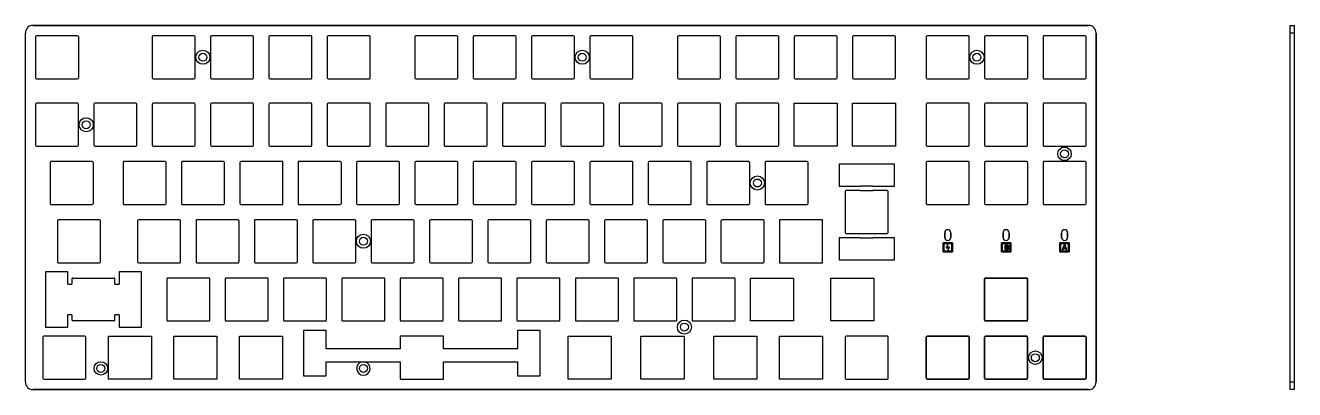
# Model space of a CAD drawing. Header units: inches. Extents: x -1111 to 11437, y -3682 to 971.
# Drawn here: x 9334.2 to 9747.4, y -3671 to -3552.2 of the extents above; entities that cross this region are included whole.
import ezdxf

# ---------------------------------------------------------------- set-up
doc = ezdxf.new("R2010")
doc.units = ezdxf.units.IN
doc.header["$LTSCALE"] = 1.21
doc.header["$MEASUREMENT"] = 0
doc.layers.get('0').update_dxf_attribs({"linetype": 'CONTINUOUS'})
doc.layers.add('图层1', color=7, linetype='CONTINUOUS')

msp = doc.modelspace()

# ---------------------------------------------------------------- linework, layer by layer
at = {"color": 7, "linetype": 'Continuous'}
for p, q in [((9336.69, -3552.19), (9680.29, -3552.19)), ((9680.29, -3552.19), (9336.69, -3552.19)), ((9680.29, -3552.19), (9336.69, -3552.19)), ((9680.29, -3552.19), (9336.69, -3552.19)), ((9745.9, -3670.99), (9745.9, -3552.19)), ((9745.9, -3552.19), (9747.4, -3552.19)), ((9747.4, -3670.99), (9747.4, -3552.19)), ((9334.19, -3668.49), (9334.19, -3554.69)), ((9337.49, -3555.88), (9337.49, -3569.29)), ((9351.19, -3555.59), (9337.78, -3555.59)), ((9351.49, -3555.88), (9351.49, -3569.29)), ((9375.49, -3555.88), (9375.49, -3569.29)), ((9389.19, -3555.59), (9375.78, -3555.59)), ((9389.49, -3569.29), (9389.49, -3555.88)), ((9394.49, -3555.88), (9394.49, -3569.29)), ((9408.19, -3555.59), (9394.78, -3555.59)), ((9408.49, -3569.29), (9408.49, -3555.88)), ((9413.49, -3555.88), (9413.49, -3569.29)), ((9427.19, -3555.59), (9413.78, -3555.59)), ((9427.49, -3569.29), (9427.49, -3555.88)), ((9432.49, -3555.88), (9432.49, -3569.29)), ((9446.19, -3555.59), (9432.78, -3555.59)), ((9446.49, -3569.29), (9446.49, -3555.88)), ((9460.99, -3555.88), (9460.99, -3569.29)), ((9474.69, -3555.59), (9461.28, -3555.59)), ((9474.99, -3569.29), (9474.99, -3555.88)), ((9479.99, -3555.88), (9479.99, -3569.29)), ((9493.69, -3555.59), (9480.28, -3555.59)), ((9493.99, -3569.29), (9493.99, -3555.88)), ((9498.99, -3555.88), (9498.99, -3569.29)), ((9512.69, -3555.59), (9499.28, -3555.59)), ((9512.99, -3569.29), (9512.99, -3555.88)), ((9517.99, -3555.88), (9517.99, -3569.29)), ((9531.69, -3555.59), (9518.28, -3555.59)), ((9531.99, -3569.29), (9531.99, -3555.88)), ((9546.49, -3555.88), (9546.49, -3569.29)), ((9560.19, -3555.59), (9546.78, -3555.59)), ((9560.49, -3569.29), (9560.49, -3555.88)), ((9565.49, -3555.88), (9565.49, -3569.29)), ((9579.19, -3555.59), (9565.78, -3555.59)), ((9579.49, -3569.29), (9579.49, -3555.88)), ((9584.49, -3555.88), (9584.49, -3569.29)), ((9598.19, -3555.59), (9584.78, -3555.59)), ((9598.49, -3569.29), (9598.49, -3555.88)), ((9603.49, -3555.88), (9603.49, -3569.29)), ((9617.19, -3555.59), (9603.78, -3555.59)), ((9617.49, -3569.29), (9617.49, -3555.88)), ((9627.49, -3555.88), (9627.49, -3569.29)), ((9641.19, -3555.59), (9627.78, -3555.59)), ((9641.49, -3569.29), (9641.49, -3555.88)), ((9646.49, -3555.88), (9646.49, -3569.29)), ((9660.19, -3555.59), (9646.78, -3555.59)), ((9660.49, -3555.88), (9660.49, -3569.29)), ((9665.49, -3555.88), (9665.49, -3569.29)), ((9679.19, -3555.59), (9665.78, -3555.59)), ((9679.49, -3569.29), (9679.49, -3555.88)), ((9682.79, -3554.69), (9682.79, -3668.49)), ((9682.79, -3668.49), (9682.79, -3554.69)), ((9682.79, -3668.49), (9682.79, -3554.69)), ((9682.79, -3668.49), (9682.79, -3554.69)), ((9747.4, -3554.69), (9745.9, -3554.69)), ((9337.78, -3569.59), (9351.19, -3569.59)), ((9375.78, -3569.59), (9389.19, -3569.59)), ((9394.78, -3569.59), (9408.19, -3569.59)), ((9413.78, -3569.59), (9427.19, -3569.59)), ((9432.78, -3569.59), (9446.19, -3569.59)), ((9461.28, -3569.59), (9474.69, -3569.59)), ((9480.28, -3569.59), (9493.69, -3569.59)), ((9499.28, -3569.59), (9512.69, -3569.59)), ((9518.28, -3569.59), (9531.69, -3569.59)), ((9546.78, -3569.59), (9560.19, -3569.59)), ((9565.78, -3569.59), (9579.19, -3569.59)), ((9584.78, -3569.59), (9598.19, -3569.59)), ((9603.78, -3569.59), (9617.19, -3569.59)), ((9627.78, -3569.59), (9641.19, -3569.59)), ((9646.78, -3569.59), (9660.19, -3569.59)), ((9665.78, -3569.59), (9679.19, -3569.59)), ((9337.49, -3577.88), (9337.49, -3591.29)), ((9351.19, -3577.59), (9337.78, -3577.59)), ((9351.49, -3591.29), (9351.49, -3577.88)), ((9356.49, -3577.88), (9356.49, -3591.29)), ((9370.19, -3577.59), (9356.78, -3577.59)), ((9370.49, -3591.29), (9370.49, -3577.88)), ((9375.49, -3577.88), (9375.49, -3591.29)), ((9389.19, -3577.59), (9375.78, -3577.59)), ((9389.49, -3591.29), (9389.49, -3577.88)), ((9394.49, -3577.88), (9394.49, -3591.29)), ((9408.19, -3577.59), (9394.78, -3577.59)), ((9408.49, -3591.29), (9408.49, -3577.88)), ((9413.49, -3577.88), (9413.49, -3591.29)), ((9427.19, -3577.59), (9413.78, -3577.59)), ((9427.49, -3591.29), (9427.49, -3577.88)), ((9432.49, -3577.88), (9432.49, -3591.29)), ((9446.49, -3577.59), (9432.78, -3577.59)), ((9446.49, -3591.29), (9446.49, -3577.59)), ((9451.49, -3577.88), (9451.49, -3591.29)), ((9465.19, -3577.59), (9451.78, -3577.59)), ((9465.49, -3591.29), (9465.49, -3577.88)), ((9470.49, -3577.88), (9470.49, -3591.29)), ((9484.19, -3577.59), (9470.78, -3577.59)), ((9484.49, -3591.29), (9484.49, -3577.88)), ((9489.49, -3577.88), (9489.49, -3591.29)), ((9503.19, -3577.59), (9489.78, -3577.59)), ((9503.49, -3591.29), (9503.49, -3577.88)), ((9508.49, -3577.88), (9508.49, -3591.29)), ((9522.19, -3577.59), (9508.78, -3577.59)), ((9522.49, -3591.29), (9522.49, -3577.88)), ((9527.49, -3577.88), (9527.49, -3591.29)), ((9541.19, -3577.59), (9527.78, -3577.59)), ((9541.49, -3591.29), (9541.49, -3577.88)), ((9546.49, -3577.88), (9546.49, -3591.29)), ((9560.19, -3577.59), (9546.78, -3577.59)), ((9560.49, -3591.29), (9560.49, -3577.88)), ((9565.49, -3577.88), (9565.49, -3591.29)), ((9579.19, -3577.59), (9565.78, -3577.59)), ((9579.49, -3591.29), (9579.49, -3577.88)), ((9584.49, -3577.59), (9598.49, -3577.59)), ((9584.49, -3591.59), (9584.49, -3577.59)), ((9598.49, -3577.59), (9598.49, -3591.59)), ((9603.49, -3577.59), (9617.49, -3577.59)), ((9603.49, -3591.59), (9603.49, -3577.59)), ((9617.49, -3577.59), (9617.49, -3591.59)), ((9627.49, -3577.88), (9627.49, -3591.29)), ((9641.19, -3577.59), (9627.78, -3577.59)), ((9641.49, -3591.29), (9641.49, -3577.88)), ((9646.49, -3577.88), (9646.49, -3591.29)), ((9660.19, -3577.59), (9646.78, -3577.59)), ((9660.49, -3591.29), (9660.49, -3577.88)), ((9665.49, -3577.88), (9665.49, -3591.29)), ((9679.19, -3577.59), (9665.78, -3577.59)), ((9679.49, -3591.29), (9679.49, -3577.88)), ((9337.78, -3591.59), (9351.19, -3591.59)), ((9356.78, -3591.59), (9370.19, -3591.59)), ((9375.78, -3591.59), (9389.19, -3591.59)), ((9394.78, -3591.59), (9408.19, -3591.59)), ((9413.78, -3591.59), (9427.19, -3591.59)), ((9432.78, -3591.59), (9446.19, -3591.59)), ((9451.78, -3591.59), (9465.19, -3591.59)), ((9470.78, -3591.59), (9484.19, -3591.59)), ((9489.78, -3591.59), (9503.19, -3591.59)), ((9508.78, -3591.59), (9522.19, -3591.59)), ((9527.78, -3591.59), (9541.19, -3591.59)), ((9546.78, -3591.59), (9560.19, -3591.59)), ((9565.78, -3591.59), (9579.19, -3591.59)), ((9598.49, -3591.59), (9584.49, -3591.59)), ((9617.49, -3591.59), (9603.49, -3591.59)), ((9627.78, -3591.59), (9641.19, -3591.59)), ((9646.78, -3591.59), (9660.19, -3591.59)), ((9665.78, -3591.59), (9679.19, -3591.59)), ((9342.24, -3596.88), (9342.24, -3610.29)), ((9355.94, -3596.59), (9342.53, -3596.59)), ((9356.24, -3596.88), (9356.24, -3610.29)), ((9365.99, -3596.88), (9365.99, -3610.29)), ((9379.69, -3596.59), (9366.28, -3596.59)), ((9379.99, -3610.29), (9379.99, -3596.88)), ((9384.99, -3596.88), (9384.99, -3610.29)), ((9398.69, -3596.59), (9385.28, -3596.59)), ((9398.99, -3610.29), (9398.99, -3596.88)), ((9403.99, -3596.88), (9403.99, -3610.29)), ((9417.99, -3596.59), (9404.28, -3596.59)), ((9417.99, -3610.59), (9417.99, -3596.59)), ((9422.99, -3596.59), (9422.99, -3610.59)), ((9436.69, -3596.59), (9422.99, -3596.59)), ((9436.99, -3596.88), (9436.99, -3610.29)), ((9441.99, -3596.88), (9441.99, -3610.29)), ((9455.69, -3596.59), (9442.28, -3596.59)), ((9455.99, -3610.29), (9455.99, -3596.88)), ((9460.99, -3596.88), (9460.99, -3610.29)), ((9474.69, -3596.59), (9461.28, -3596.59)), ((9474.99, -3610.29), (9474.99, -3596.88)), ((9480, -3596.88), (9480, -3610.29)), ((9493.69, -3596.6), (9480.28, -3596.6)), ((9493.97, -3610.29), (9493.97, -3596.88)), ((9498.99, -3596.88), (9498.99, -3610.29)), ((9512.69, -3596.59), (9499.28, -3596.59)), ((9512.99, -3610.29), (9512.99, -3596.88)), ((9517.99, -3596.88), (9517.99, -3610.29)), ((9531.69, -3596.59), (9518.28, -3596.59)), ((9531.99, -3610.29), (9531.99, -3596.88)), ((9536.99, -3596.88), (9536.99, -3610.29)), ((9550.69, -3596.59), (9537.28, -3596.59)), ((9550.99, -3610.29), (9550.99, -3596.88)), ((9555.99, -3596.88), (9555.99, -3610.29)), ((9569.69, -3596.59), (9556.28, -3596.59)), ((9569.99, -3610.29), (9569.99, -3596.88)), ((9574.99, -3596.88), (9574.99, -3610.29)), ((9588.69, -3596.59), (9575.28, -3596.59)), ((9588.99, -3610.29), (9588.99, -3596.88)), ((9617.12, -3597.48), (9599.12, -3597.48)), ((9599.12, -3597.48), (9599.12, -3604.68)), ((9617.12, -3604.68), (9617.12, -3597.48)), ((9627.49, -3596.88), (9627.49, -3610.29)), ((9641.19, -3596.59), (9627.78, -3596.59)), ((9641.49, -3610.29), (9641.49, -3596.88)), ((9646.49, -3596.88), (9646.49, -3610.29)), ((9660.19, -3596.59), (9646.78, -3596.59)), ((9660.49, -3596.88), (9660.49, -3610.29)), ((9665.49, -3596.88), (9665.49, -3610.29)), ((9679.19, -3596.59), (9665.78, -3596.59)), ((9679.49, -3610.29), (9679.49, -3596.88)), ((9599.12, -3604.68), (9606.12, -3604.68)), ((9601.12, -3606.4), (9601.12, -3619.77)), ((9606.12, -3606.08), (9601.43, -3606.08)), ((9610.12, -3604.68), (9617.12, -3604.68)), ((9614.8, -3606.08), (9610.12, -3606.08)), ((9615.12, -3619.77), (9615.12, -3606.4)), ((9342.53, -3610.59), (9355.94, -3610.59)), ((9366.28, -3610.59), (9379.69, -3610.59)), ((9385.28, -3610.59), (9398.69, -3610.59)), ((9404.28, -3610.59), (9417.99, -3610.59)), ((9422.99, -3610.59), (9436.69, -3610.59)), ((9442.28, -3610.59), (9455.69, -3610.59)), ((9461.28, -3610.59), (9474.69, -3610.59)), ((9480.28, -3610.57), (9493.69, -3610.57)), ((9499.28, -3610.59), (9512.69, -3610.59)), ((9518.28, -3610.59), (9531.69, -3610.59)), ((9537.28, -3610.59), (9550.69, -3610.59)), ((9556.28, -3610.59), (9569.69, -3610.59)), ((9575.28, -3610.59), (9588.69, -3610.59)), ((9627.78, -3610.59), (9641.19, -3610.59)), ((9646.78, -3610.59), (9660.19, -3610.59)), ((9665.78, -3610.59), (9679.19, -3610.59)), ((9344.61, -3615.88), (9344.61, -3629.29)), ((9358.32, -3615.59), (9344.91, -3615.59)), ((9358.61, -3629.29), (9358.61, -3615.88)), ((9370.74, -3615.88), (9370.74, -3629.29)), ((9384.44, -3615.59), (9371.03, -3615.59)), ((9384.74, -3629.29), (9384.74, -3615.88)), ((9389.74, -3615.88), (9389.74, -3629.29)), ((9403.44, -3615.59), (9390.03, -3615.59)), ((9403.74, -3629.29), (9403.74, -3615.88)), ((9408.74, -3615.91), (9408.74, -3629.31)), ((9422.46, -3615.59), (9409.05, -3615.59)), ((9422.74, -3629.29), (9422.74, -3615.88)), ((9427.74, -3615.88), (9427.74, -3629.29)), ((9441.44, -3615.59), (9428.03, -3615.59)), ((9441.74, -3629.29), (9441.74, -3615.88)), ((9446.74, -3615.88), (9446.74, -3629.29)), ((9460.44, -3615.59), (9447.03, -3615.59)), ((9460.74, -3629.29), (9460.74, -3615.88)), ((9465.74, -3615.88), (9465.74, -3629.29)), ((9479.44, -3615.59), (9466.03, -3615.59)), ((9479.74, -3629.29), (9479.74, -3615.88)), ((9484.74, -3615.88), (9484.74, -3629.29)), ((9498.44, -3615.59), (9485.03, -3615.59)), ((9498.74, -3629.29), (9498.74, -3615.88)), ((9503.74, -3615.88), (9503.74, -3629.29)), ((9517.44, -3615.59), (9504.03, -3615.59)), ((9517.74, -3629.29), (9517.74, -3615.88)), ((9522.74, -3615.88), (9522.74, -3629.29)), ((9536.44, -3615.59), (9523.03, -3615.59)), ((9536.74, -3629.29), (9536.74, -3615.88)), ((9541.74, -3615.88), (9541.74, -3629.29)), ((9555.44, -3615.59), (9542.03, -3615.59)), ((9555.74, -3629.29), (9555.74, -3615.88)), ((9560.74, -3629.29), (9560.74, -3615.88)), ((9574.44, -3615.59), (9561.03, -3615.59)), ((9574.74, -3629.29), (9574.74, -3615.88)), ((9593.74, -3615.59), (9579.74, -3615.59)), ((9579.74, -3615.59), (9579.74, -3629.59)), ((9593.74, -3629.59), (9593.74, -3615.59)), ((9606.12, -3621.48), (9599.12, -3621.48)), ((9599.12, -3621.48), (9599.12, -3628.68)), ((9601.43, -3620.08), (9606.12, -3620.08)), ((9610.12, -3620.08), (9614.8, -3620.08)), ((9617.12, -3621.48), (9610.12, -3621.48)), ((9617.12, -3628.68), (9617.12, -3621.48)), ((9635.99, -3623.07), (9632.99, -3623.07)), ((9632.99, -3623.07), (9632.99, -3626.07)), ((9632.99, -3623.07), (9635.99, -3623.07)), ((9632.99, -3626.07), (9632.99, -3623.07)), ((9635.78, -3623.29), (9633.19, -3623.29)), ((9633.19, -3625.88), (9633.19, -3623.29)), ((9633.19, -3623.29), (9635.78, -3623.29)), ((9633.19, -3623.29), (9633.19, -3625.88)), ((9633.49, -3621.32), (9633.49, -3619.82)), ((9633.49, -3619.82), (9633.49, -3621.32)), ((9634.48, -3623.39), (9633.94, -3624.7)), ((9634.48, -3623.39), (9633.94, -3624.7)), ((9634.25, -3624.5), (9634.48, -3623.39)), ((9634.25, -3624.5), (9634.48, -3623.39)), ((9635.49, -3619.82), (9635.49, -3621.32)), ((9635.49, -3621.32), (9635.49, -3619.82)), ((9635.78, -3623.29), (9635.78, -3625.88)), ((9635.78, -3625.88), (9635.78, -3623.29)), ((9635.99, -3626.07), (9635.99, -3623.07)), ((9635.99, -3623.07), (9635.99, -3626.07)), ((9654.99, -3623.07), (9651.99, -3623.07)), ((9651.99, -3623.07), (9651.99, -3626.07)), ((9651.99, -3623.07), (9654.99, -3623.07)), ((9651.99, -3626.07), (9651.99, -3623.07)), ((9654.79, -3623.29), (9652.19, -3623.29)), ((9652.19, -3625.88), (9652.19, -3623.29)), ((9652.19, -3623.29), (9654.79, -3623.29)), ((9652.19, -3623.29), (9652.19, -3625.88)), ((9652.49, -3621.32), (9652.49, -3619.82)), ((9652.49, -3619.82), (9652.49, -3621.32)), ((9654.53, -3624.23), (9653.29, -3623.51)), ((9653.29, -3623.51), (9653.29, -3624.26)), ((9654.53, -3624.23), (9653.29, -3623.51)), ((9653.29, -3624.26), (9653.29, -3623.51)), ((9654.49, -3619.82), (9654.49, -3621.32)), ((9654.49, -3621.32), (9654.49, -3619.82)), ((9654.79, -3623.29), (9654.79, -3625.88)), ((9654.79, -3625.88), (9654.79, -3623.29)), ((9654.99, -3626.07), (9654.99, -3623.07)), ((9654.99, -3623.07), (9654.99, -3626.07)), ((9673.99, -3623.07), (9670.99, -3623.07)), ((9670.99, -3623.07), (9670.99, -3626.07)), ((9670.99, -3623.07), (9673.99, -3623.07)), ((9670.99, -3626.07), (9670.99, -3623.07)), ((9673.79, -3623.29), (9671.19, -3623.29)), ((9671.19, -3625.88), (9671.19, -3623.29)), ((9671.19, -3623.29), (9673.79, -3623.29)), ((9671.19, -3623.29), (9671.19, -3625.88)), ((9671.49, -3621.32), (9671.49, -3619.82)), ((9671.49, -3619.82), (9671.49, -3621.32)), ((9672.34, -3623.63), (9671.73, -3625.47)), ((9672.34, -3623.63), (9671.73, -3625.47)), ((9672.15, -3624.84), (9672.5, -3623.78)), ((9672.15, -3624.84), (9672.5, -3623.78)), ((9672.65, -3623.63), (9672.34, -3623.63)), ((9672.34, -3623.63), (9672.65, -3623.63)), ((9672.5, -3623.78), (9672.84, -3624.84)), ((9672.5, -3623.78), (9672.84, -3624.84)), ((9673.26, -3625.47), (9672.65, -3623.63)), ((9673.26, -3625.47), (9672.65, -3623.63)), ((9673.49, -3619.82), (9673.49, -3621.32)), ((9673.49, -3621.32), (9673.49, -3619.82)), ((9673.79, -3623.29), (9673.79, -3625.88)), ((9673.79, -3625.88), (9673.79, -3623.29)), ((9673.99, -3626.07), (9673.99, -3623.07)), ((9673.99, -3623.07), (9673.99, -3626.07)), ((9632.99, -3626.07), (9635.99, -3626.07)), ((9635.99, -3626.07), (9632.99, -3626.07)), ((9635.78, -3625.88), (9633.19, -3625.88)), ((9633.19, -3625.88), (9635.78, -3625.88)), ((9633.94, -3624.7), (9634.72, -3624.7)), ((9634.72, -3624.7), (9633.94, -3624.7)), ((9635.03, -3624.5), (9634.25, -3624.5)), ((9634.25, -3624.5), (9635.03, -3624.5)), ((9634.48, -3625.82), (9635.03, -3624.5)), ((9634.48, -3625.82), (9635.03, -3624.5)), ((9634.72, -3624.7), (9634.48, -3625.82)), ((9634.72, -3624.7), (9634.48, -3625.82)), ((9651.99, -3626.07), (9654.99, -3626.07)), ((9654.99, -3626.07), (9651.99, -3626.07)), ((9654.79, -3625.88), (9652.19, -3625.88)), ((9652.19, -3625.88), (9654.79, -3625.88)), ((9653.08, -3624.14), (9652.98, -3624.31)), ((9653.08, -3624.14), (9652.98, -3624.31)), ((9652.98, -3624.31), (9653.29, -3624.49)), ((9652.98, -3624.31), (9653.29, -3624.49)), ((9653.29, -3624.72), (9652.98, -3624.9)), ((9653.29, -3624.72), (9652.98, -3624.9)), ((9652.98, -3624.9), (9653.08, -3625.07)), ((9652.98, -3624.9), (9653.08, -3625.07)), ((9653.29, -3624.26), (9653.08, -3624.14)), ((9653.29, -3624.26), (9653.08, -3624.14)), ((9653.08, -3625.07), (9653.29, -3624.95)), ((9653.08, -3625.07), (9653.29, -3624.95)), ((9653.29, -3624.49), (9653.29, -3624.72)), ((9653.29, -3624.72), (9653.29, -3624.49)), ((9653.29, -3624.95), (9653.29, -3625.7)), ((9653.29, -3625.7), (9653.29, -3624.95)), ((9653.29, -3625.7), (9654.53, -3624.98)), ((9653.29, -3625.7), (9654.53, -3624.98)), ((9653.49, -3623.85), (9654.14, -3624.23)), ((9653.49, -3625.35), (9653.49, -3623.85)), ((9653.49, -3623.85), (9654.14, -3624.23)), ((9653.49, -3623.85), (9653.49, -3625.35)), ((9654.14, -3624.99), (9653.49, -3625.35)), ((9654.14, -3624.99), (9653.49, -3625.35)), ((9654.14, -3624.23), (9653.59, -3624.55)), ((9654.14, -3624.23), (9653.59, -3624.55)), ((9653.59, -3624.55), (9653.59, -3624.66)), ((9653.59, -3624.66), (9653.59, -3624.55)), ((9653.59, -3624.66), (9654.14, -3624.99)), ((9653.59, -3624.66), (9654.14, -3624.99)), ((9653.89, -3624.61), (9654.53, -3624.23)), ((9653.89, -3624.61), (9654.53, -3624.23)), ((9654.53, -3624.98), (9653.89, -3624.61)), ((9654.53, -3624.98), (9653.89, -3624.61)), ((9670.99, -3626.07), (9673.99, -3626.07)), ((9673.99, -3626.07), (9670.99, -3626.07)), ((9673.79, -3625.88), (9671.19, -3625.88)), ((9671.19, -3625.88), (9673.79, -3625.88)), ((9671.73, -3625.47), (9671.96, -3625.47)), ((9671.96, -3625.47), (9671.73, -3625.47)), ((9671.96, -3625.47), (9672.11, -3625)), ((9671.96, -3625.47), (9672.11, -3625)), ((9672.11, -3625), (9672.88, -3625)), ((9672.88, -3625), (9672.11, -3625)), ((9672.84, -3624.84), (9672.15, -3624.84)), ((9672.15, -3624.84), (9672.84, -3624.84)), ((9672.88, -3625), (9673.03, -3625.47)), ((9672.88, -3625), (9673.03, -3625.47)), ((9673.03, -3625.47), (9673.26, -3625.47)), ((9673.26, -3625.47), (9673.03, -3625.47)), ((9344.91, -3629.59), (9358.32, -3629.59)), ((9371.03, -3629.59), (9384.44, -3629.59)), ((9390.03, -3629.59), (9403.44, -3629.59)), ((9409.03, -3629.59), (9422.44, -3629.59)), ((9428.03, -3629.59), (9441.44, -3629.59)), ((9447.03, -3629.59), (9460.44, -3629.59)), ((9466.03, -3629.59), (9479.44, -3629.59)), ((9485.03, -3629.59), (9498.44, -3629.59)), ((9504.03, -3629.59), (9517.44, -3629.59)), ((9523.03, -3629.59), (9536.44, -3629.59)), ((9542.03, -3629.59), (9555.44, -3629.59)), ((9561.03, -3629.59), (9574.44, -3629.59)), ((9579.74, -3629.59), (9593.74, -3629.59)), ((9599.12, -3628.68), (9617.12, -3628.68)), ((9340.76, -3632.59), (9340.76, -3650.59)), ((9347.96, -3632.59), (9340.76, -3632.59)), ((9347.96, -3636.59), (9347.96, -3632.59)), ((9349.36, -3634.9), (9349.36, -3636.59)), ((9349.68, -3634.59), (9363.05, -3634.59)), ((9363.36, -3636.59), (9363.36, -3634.9)), ((9364.76, -3632.59), (9364.76, -3636.59)), ((9371.96, -3632.59), (9364.76, -3632.59)), ((9371.96, -3650.59), (9371.96, -3632.59)), ((9380.24, -3634.88), (9380.24, -3648.29)), ((9393.94, -3634.59), (9380.53, -3634.59)), ((9394.24, -3648.29), (9394.24, -3634.88)), ((9399.24, -3634.88), (9399.24, -3648.29)), ((9412.94, -3634.59), (9399.53, -3634.59)), ((9413.24, -3648.29), (9413.24, -3634.88)), ((9418.24, -3634.88), (9418.24, -3648.29)), ((9431.94, -3634.59), (9418.53, -3634.59)), ((9432.24, -3648.29), (9432.24, -3634.88)), ((9437.24, -3634.88), (9437.24, -3648.29)), ((9450.94, -3634.59), (9437.53, -3634.59)), ((9451.24, -3648.29), (9451.24, -3634.88)), ((9456.24, -3634.88), (9456.24, -3648.29)), ((9469.94, -3634.59), (9456.53, -3634.59)), ((9470.24, -3648.29), (9470.24, -3634.88)), ((9475.24, -3634.88), (9475.24, -3648.29)), ((9488.94, -3634.59), (9475.53, -3634.59)), ((9489.24, -3648.29), (9489.24, -3634.88)), ((9494.24, -3634.88), (9494.24, -3648.29)), ((9507.94, -3634.59), (9494.53, -3634.59)), ((9508.24, -3648.29), (9508.24, -3634.88)), ((9513.24, -3634.88), (9513.24, -3648.29)), ((9526.94, -3634.59), (9513.53, -3634.59)), ((9527.24, -3648.29), (9527.24, -3634.88)), ((9532.24, -3634.88), (9532.24, -3648.29)), ((9545.94, -3634.59), (9532.53, -3634.59)), ((9546.24, -3648.29), (9546.24, -3634.88)), ((9551.24, -3634.88), (9551.24, -3648.29)), ((9564.94, -3634.59), (9551.53, -3634.59)), ((9565.24, -3648.29), (9565.24, -3634.88)), ((9570.24, -3634.59), (9584.24, -3634.59)), ((9570.24, -3648.59), (9570.24, -3634.59)), ((9584.24, -3634.59), (9584.24, -3648.59)), ((9596.36, -3634.59), (9610.36, -3634.59)), ((9596.36, -3648.59), (9596.36, -3634.59)), ((9610.36, -3634.59), (9610.36, -3648.59)), ((9646.49, -3634.88), (9646.49, -3648.29)), ((9646.49, -3648.29), (9646.49, -3634.88)), ((9660.19, -3634.59), (9646.78, -3634.59)), ((9646.78, -3634.59), (9660.19, -3634.59)), ((9660.49, -3648.29), (9660.49, -3634.88)), ((9660.49, -3634.88), (9660.49, -3648.29)), ((9347.96, -3636.59), (9349.36, -3636.59)), ((9363.36, -3636.59), (9364.76, -3636.59)), ((9347.96, -3650.59), (9347.96, -3646.59)), ((9349.36, -3646.59), (9347.96, -3646.59)), ((9349.36, -3646.59), (9349.36, -3648.27)), ((9363.05, -3648.59), (9349.68, -3648.59)), ((9363.36, -3648.27), (9363.36, -3646.59)), ((9364.76, -3646.59), (9363.36, -3646.59)), ((9364.76, -3646.59), (9364.76, -3650.59)), ((9380.53, -3648.59), (9393.94, -3648.59)), ((9399.53, -3648.59), (9412.94, -3648.59)), ((9418.53, -3648.59), (9431.94, -3648.59)), ((9437.53, -3648.59), (9450.94, -3648.59)), ((9456.53, -3648.59), (9469.94, -3648.59)), ((9475.53, -3648.59), (9488.94, -3648.59)), ((9494.53, -3648.59), (9507.94, -3648.59)), ((9513.53, -3648.59), (9526.94, -3648.59)), ((9532.53, -3648.59), (9545.94, -3648.59)), ((9551.53, -3648.59), (9564.94, -3648.59)), ((9584.24, -3648.59), (9570.24, -3648.59)), ((9610.36, -3648.59), (9596.36, -3648.59)), ((9646.78, -3648.59), (9660.19, -3648.59)), ((9660.19, -3648.59), (9646.78, -3648.59)), ((9340.76, -3650.59), (9347.96, -3650.59)), ((9364.76, -3650.59), (9371.96, -3650.59)), ((9424.86, -3666.59), (9424.86, -3651.59)), ((9424.86, -3651.59), (9432.06, -3651.59)), ((9432.06, -3651.59), (9432.06, -3657.64)), ((9494.46, -3651.59), (9501.66, -3651.59)), ((9494.46, -3657.64), (9494.46, -3651.59)), ((9501.66, -3651.59), (9501.66, -3666.59)), ((9339.86, -3653.88), (9339.86, -3667.29)), ((9353.57, -3653.59), (9340.16, -3653.59)), ((9353.86, -3667.29), (9353.86, -3653.88)), ((9361.21, -3667.59), (9361.21, -3653.59)), ((9361.21, -3653.59), (9375.21, -3653.59)), ((9375.21, -3653.59), (9375.21, -3667.59)), ((9382.56, -3667.59), (9382.56, -3653.59)), ((9382.56, -3653.59), (9396.56, -3653.59)), ((9396.56, -3653.59), (9396.56, -3667.59)), ((9403.91, -3667.59), (9403.91, -3653.59)), ((9403.91, -3653.59), (9417.91, -3653.59)), ((9417.91, -3653.59), (9417.91, -3667.59)), ((9456.26, -3653.59), (9456.26, -3657.64)), ((9470.26, -3653.59), (9456.26, -3653.59)), ((9470.26, -3657.64), (9470.26, -3653.59)), ((9510.86, -3653.59), (9524.86, -3653.59)), ((9510.86, -3667.59), (9510.86, -3653.59)), ((9524.86, -3653.59), (9524.86, -3667.59)), ((9534.61, -3653.59), (9548.61, -3653.59)), ((9534.61, -3667.59), (9534.61, -3653.59)), ((9548.61, -3653.59), (9548.61, -3667.59)), ((9558.36, -3653.59), (9572.36, -3653.59)), ((9558.36, -3667.59), (9558.36, -3653.59)), ((9572.36, -3653.59), (9572.36, -3667.59)), ((9579.74, -3653.59), (9593.74, -3653.59)), ((9579.74, -3667.59), (9579.74, -3653.59)), ((9593.74, -3653.59), (9593.74, -3667.59)), ((9601.11, -3653.88), (9601.11, -3667.29)), ((9614.82, -3653.59), (9601.41, -3653.59)), ((9615.11, -3667.29), (9615.11, -3653.88)), ((9627.49, -3653.88), (9627.49, -3667.29)), ((9627.49, -3667.29), (9627.49, -3653.88)), ((9641.19, -3653.59), (9627.78, -3653.59)), ((9627.78, -3653.59), (9641.19, -3653.59)), ((9641.49, -3667.29), (9641.49, -3653.88)), ((9641.49, -3653.88), (9641.49, -3667.29)), ((9646.49, -3667.29), (9646.49, -3653.88)), ((9646.49, -3653.88), (9646.49, -3667.29)), ((9660.19, -3653.59), (9646.78, -3653.59)), ((9646.78, -3653.59), (9660.19, -3653.59)), ((9660.47, -3653.88), (9660.47, -3667.29)), ((9660.49, -3667.29), (9660.49, -3653.88)), ((9660.49, -3653.88), (9660.49, -3667.29)), ((9665.49, -3653.88), (9665.49, -3667.29)), ((9665.49, -3667.29), (9665.49, -3653.88)), ((9665.5, -3667.29), (9665.5, -3653.88)), ((9679.19, -3653.59), (9665.78, -3653.59)), ((9665.78, -3653.59), (9679.19, -3653.59)), ((9679.47, -3653.88), (9679.47, -3667.29)), ((9679.49, -3667.29), (9679.49, -3653.88)), ((9679.49, -3653.88), (9679.49, -3667.29)), ((9456.26, -3657.64), (9432.06, -3657.64)), ((9494.46, -3657.64), (9470.26, -3657.64)), ((9432.06, -3661.94), (9432.06, -3666.59)), ((9432.06, -3661.94), (9456.26, -3661.94)), ((9456.26, -3661.94), (9456.26, -3667.59)), ((9470.26, -3661.94), (9494.46, -3661.94)), ((9470.26, -3667.59), (9470.26, -3661.94)), ((9494.46, -3666.59), (9494.46, -3661.94)), ((9340.16, -3667.59), (9353.57, -3667.59)), ((9375.21, -3667.59), (9361.21, -3667.59)), ((9396.56, -3667.59), (9382.56, -3667.59)), ((9417.91, -3667.59), (9403.91, -3667.59)), ((9432.06, -3666.59), (9424.86, -3666.59)), ((9456.26, -3667.59), (9470.26, -3667.59)), ((9501.66, -3666.59), (9494.46, -3666.59)), ((9524.86, -3667.59), (9510.86, -3667.59)), ((9548.61, -3667.59), (9534.61, -3667.59)), ((9572.36, -3667.59), (9558.36, -3667.59)), ((9593.74, -3667.59), (9579.74, -3667.59)), ((9601.41, -3667.59), (9614.82, -3667.59)), ((9627.78, -3667.59), (9641.19, -3667.59)), ((9641.19, -3667.59), (9627.78, -3667.59)), ((9660.19, -3667.57), (9646.78, -3667.57)), ((9646.78, -3667.59), (9660.19, -3667.59)), ((9660.19, -3667.59), (9646.78, -3667.59)), ((9679.19, -3667.57), (9665.78, -3667.57)), ((9665.78, -3667.59), (9679.19, -3667.59)), ((9679.19, -3667.59), (9665.78, -3667.59)), ((9745.9, -3668.49), (9747.4, -3668.49)), ((9680.29, -3670.99), (9336.69, -3670.99)), ((9336.69, -3670.99), (9680.29, -3670.99)), ((9336.69, -3670.99), (9680.29, -3670.99)), ((9336.69, -3670.99), (9680.29, -3670.99)), ((9747.4, -3670.99), (9745.9, -3670.99))]:
    msp.add_line(p, q, dxfattribs=at)
for centre, radius in [((9391.99, -3562.6), 2.3), ((9391.99, -3562.6), 1.3), ((9515.49, -3562.6), 2.3), ((9515.49, -3562.6), 1.3), ((9643.99, -3562.6), 2.3), ((9643.99, -3562.6), 1.3), ((9353.99, -3584.6), 2.3), ((9353.99, -3584.6), 1.3), ((9672.49, -3594.1), 2.2), ((9672.49, -3594.1), 1.3), ((9572.5, -3603.6), 2.3), ((9572.5, -3603.6), 1.3), ((9444.24, -3622.6), 2.3), ((9444.24, -3622.6), 1.3), ((9548.74, -3650.59), 2.3), ((9548.74, -3650.59), 1.3), ((9662.99, -3660.57), 2.2), ((9662.99, -3660.57), 2.2), ((9662.99, -3660.57), 2.2), ((9662.99, -3660.57), 1.3), ((9662.99, -3660.57), 1.3), ((9662.99, -3660.57), 1.3), ((9358.74, -3664.07), 2.2), ((9358.74, -3664.07), 1.3), ((9444.24, -3664.07), 1.3)]:
    msp.add_circle(centre, radius, dxfattribs=at)
for centre, radius, start, end in [((9336.69, -3554.69), 2.5, 90, 180), ((9680.29, -3554.69), 2.5, 0, 90), ((9337.78, -3555.88), 0.295, 90, 180), ((9351.19, -3555.88), 0.295, 0, 90), ((9375.78, -3555.88), 0.295, 90, 180), ((9389.19, -3555.88), 0.295, 0, 90), ((9394.78, -3555.88), 0.295, 90, 180), ((9408.19, -3555.88), 0.295, 0, 90), ((9413.78, -3555.88), 0.295, 90, 180), ((9427.19, -3555.88), 0.295, 0, 90), ((9432.78, -3555.88), 0.295, 90, 180), ((9446.19, -3555.88), 0.295, 0, 90), ((9461.28, -3555.88), 0.295, 90, 180), ((9474.69, -3555.88), 0.295, 0, 90), ((9480.28, -3555.88), 0.295, 90, 180), ((9493.69, -3555.88), 0.295, 0, 90), ((9499.28, -3555.88), 0.295, 90, 180), ((9512.69, -3555.88), 0.295, 0, 90), ((9518.28, -3555.88), 0.295, 90, 180), ((9531.69, -3555.88), 0.295, 0, 90), ((9546.78, -3555.88), 0.295, 90, 180), ((9560.19, -3555.88), 0.295, 0, 90), ((9565.78, -3555.88), 0.295, 90, 180), ((9579.19, -3555.88), 0.295, 0, 90), ((9584.78, -3555.88), 0.295, 90, 180), ((9598.19, -3555.88), 0.295, 0, 90), ((9603.78, -3555.88), 0.295, 90, 180), ((9617.19, -3555.88), 0.295, 0, 90), ((9627.78, -3555.88), 0.295, 90, 180), ((9641.19, -3555.88), 0.295, 0, 90), ((9646.78, -3555.88), 0.295, 90, 180), ((9660.19, -3555.88), 0.295, 0, 90), ((9665.78, -3555.88), 0.295, 90, 180), ((9679.19, -3555.88), 0.295, 0, 90), ((9337.78, -3569.29), 0.295, 180, 270), ((9351.19, -3569.29), 0.295, 270, 0), ((9375.78, -3569.29), 0.295, 180, 270), ((9389.19, -3569.29), 0.295, 270, 0), ((9394.78, -3569.29), 0.295, 180, 270), ((9408.19, -3569.29), 0.295, 270, 0), ((9413.78, -3569.29), 0.295, 180, 270), ((9427.19, -3569.29), 0.295, 270, 0), ((9432.78, -3569.29), 0.295, 180, 270), ((9446.19, -3569.29), 0.295, 270, 0), ((9461.28, -3569.29), 0.295, 180, 270), ((9474.69, -3569.29), 0.295, 270, 0), ((9480.28, -3569.29), 0.295, 180, 270), ((9493.69, -3569.29), 0.295, 270, 0), ((9499.28, -3569.29), 0.295, 180, 270), ((9512.69, -3569.29), 0.295, 270, 0), ((9518.28, -3569.29), 0.295, 180, 270), ((9531.69, -3569.29), 0.295, 270, 0), ((9546.78, -3569.29), 0.295, 180, 270), ((9560.19, -3569.29), 0.295, 270, 0), ((9565.78, -3569.29), 0.295, 180, 270), ((9579.19, -3569.29), 0.295, 270, 0), ((9584.78, -3569.29), 0.295, 180, 270), ((9598.19, -3569.29), 0.295, 270, 0), ((9603.78, -3569.29), 0.295, 180, 270), ((9617.19, -3569.29), 0.295, 270, 0), ((9627.78, -3569.29), 0.295, 180, 270), ((9641.19, -3569.29), 0.295, 270, 0), ((9646.78, -3569.29), 0.295, 180, 270), ((9660.19, -3569.29), 0.295, 270, 0), ((9665.78, -3569.29), 0.295, 180, 270), ((9679.19, -3569.29), 0.295, 270, 0), ((9337.78, -3577.88), 0.295, 90, 180), ((9351.19, -3577.88), 0.295, 0, 90), ((9356.78, -3577.88), 0.295, 90, 180), ((9370.19, -3577.88), 0.295, 0, 90), ((9375.78, -3577.88), 0.295, 90, 180), ((9389.19, -3577.88), 0.295, 0, 90), ((9394.78, -3577.88), 0.295, 90, 180), ((9408.19, -3577.88), 0.295, 0, 90), ((9413.78, -3577.88), 0.295, 90, 180), ((9427.19, -3577.88), 0.295, 0, 90), ((9432.78, -3577.88), 0.295, 90, 180), ((9451.78, -3577.88), 0.295, 90, 180), ((9465.19, -3577.88), 0.295, 0, 90), ((9470.78, -3577.88), 0.295, 90, 180), ((9484.19, -3577.88), 0.295, 0, 90), ((9489.78, -3577.88), 0.295, 90, 180), ((9503.19, -3577.88), 0.295, 0, 90), ((9508.78, -3577.88), 0.295, 90, 180), ((9522.19, -3577.88), 0.295, 0, 90), ((9527.78, -3577.88), 0.295, 90, 180), ((9541.19, -3577.88), 0.295, 0, 90), ((9546.78, -3577.88), 0.295, 90, 180), ((9560.19, -3577.88), 0.295, 0, 90), ((9565.78, -3577.88), 0.295, 90, 180), ((9579.19, -3577.88), 0.295, 0, 90), ((9627.78, -3577.88), 0.295, 90, 180), ((9641.19, -3577.88), 0.295, 0, 90), ((9646.78, -3577.88), 0.295, 90, 180), ((9660.19, -3577.88), 0.295, 0, 90), ((9665.78, -3577.88), 0.295, 90, 180), ((9679.19, -3577.88), 0.295, 0, 90), ((9337.78, -3591.29), 0.295, 180, 270), ((9351.19, -3591.29), 0.295, 270, 0), ((9356.78, -3591.29), 0.295, 180, 270), ((9370.19, -3591.29), 0.295, 270, 0), ((9375.78, -3591.29), 0.295, 180, 270), ((9389.19, -3591.29), 0.295, 270, 0), ((9394.78, -3591.29), 0.295, 180, 270), ((9408.19, -3591.29), 0.295, 270, 0), ((9413.78, -3591.29), 0.295, 180, 270), ((9427.19, -3591.29), 0.295, 270, 0), ((9432.78, -3591.29), 0.295, 180, 270), ((9446.19, -3591.29), 0.295, 270, 0), ((9451.78, -3591.29), 0.295, 180, 270), ((9465.19, -3591.29), 0.295, 270, 0), ((9470.78, -3591.29), 0.295, 180, 270), ((9484.19, -3591.29), 0.295, 270, 0), ((9489.78, -3591.29), 0.295, 180, 270), ((9503.19, -3591.29), 0.295, 270, 0), ((9508.78, -3591.29), 0.295, 180, 270), ((9522.19, -3591.29), 0.295, 270, 0), ((9527.78, -3591.29), 0.295, 180, 270), ((9541.19, -3591.29), 0.295, 270, 0), ((9546.78, -3591.29), 0.295, 180, 270), ((9560.19, -3591.29), 0.295, 270, 0), ((9565.78, -3591.29), 0.295, 180, 270), ((9579.19, -3591.29), 0.295, 270, 0), ((9627.78, -3591.29), 0.295, 180, 270), ((9641.19, -3591.29), 0.295, 270, 0), ((9646.78, -3591.29), 0.295, 180, 270), ((9660.19, -3591.29), 0.295, 270, 0), ((9665.78, -3591.29), 0.295, 180, 270), ((9679.19, -3591.29), 0.295, 270, 0), ((9342.53, -3596.88), 0.295, 90, 180), ((9355.94, -3596.88), 0.295, 0, 90), ((9366.28, -3596.88), 0.295, 90, 180), ((9379.69, -3596.88), 0.295, 0, 90), ((9385.28, -3596.88), 0.295, 90, 180), ((9398.69, -3596.88), 0.295, 0, 90), ((9404.28, -3596.88), 0.295, 90, 180), ((9436.69, -3596.88), 0.295, 0, 90), ((9442.28, -3596.88), 0.295, 90, 180), ((9455.69, -3596.88), 0.295, 0, 90), ((9461.28, -3596.88), 0.295, 90, 180), ((9474.69, -3596.88), 0.295, 0, 90), ((9480.28, -3596.88), 0.28, 90, 180), ((9493.69, -3596.88), 0.28, 0, 90), ((9499.28, -3596.88), 0.295, 90, 180), ((9512.69, -3596.88), 0.295, 0, 90), ((9518.28, -3596.88), 0.295, 90, 180), ((9531.69, -3596.88), 0.295, 0, 90), ((9537.28, -3596.88), 0.295, 90, 180), ((9550.69, -3596.88), 0.295, 0, 90), ((9556.28, -3596.88), 0.295, 90, 180), ((9569.69, -3596.88), 0.295, 0, 90), ((9575.28, -3596.88), 0.295, 90, 180), ((9588.69, -3596.88), 0.295, 0, 90), ((9627.78, -3596.88), 0.295, 90, 180), ((9641.19, -3596.88), 0.295, 0, 90), ((9646.78, -3596.88), 0.295, 90, 180), ((9660.19, -3596.88), 0.295, 0, 90), ((9665.78, -3596.88), 0.295, 90, 180), ((9679.19, -3596.88), 0.295, 0, 90), ((9601.43, -3606.4), 0.315, 90, 180), ((9614.8, -3606.4), 0.315, 0, 90), ((9342.53, -3610.29), 0.295, 180, 270), ((9355.94, -3610.29), 0.295, 270, 0), ((9366.28, -3610.29), 0.295, 180, 270), ((9379.69, -3610.29), 0.295, 270, 0), ((9385.28, -3610.29), 0.295, 180, 270), ((9398.69, -3610.29), 0.295, 270, 0), ((9404.28, -3610.29), 0.295, 180, 270), ((9436.69, -3610.29), 0.295, 270, 0), ((9442.28, -3610.29), 0.295, 180, 270), ((9455.69, -3610.29), 0.295, 270, 0), ((9461.28, -3610.29), 0.295, 180, 270), ((9474.69, -3610.29), 0.295, 270, 0), ((9480.28, -3610.29), 0.28, 180, 270), ((9493.69, -3610.29), 0.28, 270, 0), ((9499.28, -3610.29), 0.295, 180, 270), ((9512.69, -3610.29), 0.295, 270, 0), ((9518.28, -3610.29), 0.295, 180, 270), ((9531.69, -3610.29), 0.295, 270, 0), ((9537.28, -3610.29), 0.295, 180, 270), ((9550.69, -3610.29), 0.295, 270, 0), ((9556.28, -3610.29), 0.295, 180, 270), ((9569.69, -3610.29), 0.295, 270, 0), ((9575.28, -3610.29), 0.295, 180, 270), ((9588.69, -3610.29), 0.295, 270, 0), ((9627.78, -3610.29), 0.295, 180, 270), ((9641.19, -3610.29), 0.295, 270, 0), ((9646.78, -3610.29), 0.295, 180, 270), ((9660.19, -3610.29), 0.295, 270, 0), ((9665.78, -3610.29), 0.295, 180, 270), ((9679.19, -3610.29), 0.295, 270, 0), ((9344.91, -3615.88), 0.295, 90, 180), ((9358.32, -3615.88), 0.295, 0, 90), ((9371.03, -3615.88), 0.295, 90, 180), ((9384.44, -3615.88), 0.295, 0, 90), ((9390.03, -3615.88), 0.295, 90, 180), ((9403.44, -3615.88), 0.295, 0, 90), ((9409.03, -3615.88), 0.28, 89.2283, 182.8425), ((9422.44, -3615.88), 0.295, 0, 88.5415), ((9428.03, -3615.88), 0.295, 90, 180), ((9441.44, -3615.88), 0.295, 0, 90), ((9447.03, -3615.88), 0.295, 90, 180), ((9460.44, -3615.88), 0.295, 0, 90), ((9466.03, -3615.88), 0.295, 90, 180), ((9479.44, -3615.88), 0.295, 0, 90), ((9485.03, -3615.88), 0.295, 90, 180), ((9498.44, -3615.88), 0.295, 0, 90), ((9504.03, -3615.88), 0.295, 90, 180), ((9517.44, -3615.88), 0.295, 0, 90), ((9523.03, -3615.88), 0.295, 90, 180), ((9536.44, -3615.88), 0.295, 0, 90), ((9542.03, -3615.88), 0.295, 90, 180), ((9555.44, -3615.88), 0.295, 0, 90), ((9561.03, -3615.88), 0.295, 90, 180), ((9574.44, -3615.88), 0.295, 0, 90), ((9634.49, -3619.82), 1, 0, 180), ((9634.49, -3619.82), 1, 0, 180), ((9653.49, -3619.82), 1, 0, 180), ((9653.49, -3619.82), 1, 0, 180), ((9672.49, -3619.82), 1, 0, 180), ((9672.49, -3619.82), 1, 0, 180), ((9601.43, -3619.77), 0.315, 180, 270), ((9614.8, -3619.77), 0.315, 270, 360), ((9634.49, -3621.32), 1, 180, 0), ((9634.49, -3621.32), 1, 180, 0), ((9653.49, -3621.32), 1, 180, 0), ((9653.49, -3621.32), 1, 180, 0), ((9672.49, -3621.32), 1, 180, 0), ((9672.49, -3621.32), 1, 180, 0), ((9344.91, -3629.29), 0.295, 180, 270), ((9358.32, -3629.29), 0.295, 270, 0), ((9371.03, -3629.29), 0.295, 180, 270), ((9384.44, -3629.29), 0.295, 270, 0), ((9390.03, -3629.29), 0.295, 180, 270), ((9403.44, -3629.29), 0.295, 270, 0), ((9409.03, -3629.29), 0.295, 181.8162, 270), ((9422.44, -3629.29), 0.295, 270, 0), ((9428.03, -3629.29), 0.295, 180, 270), ((9441.44, -3629.29), 0.295, 270, 0), ((9447.03, -3629.29), 0.295, 180, 270), ((9460.44, -3629.29), 0.295, 270, 0), ((9466.03, -3629.29), 0.295, 180, 270), ((9479.44, -3629.29), 0.295, 270, 0), ((9485.03, -3629.29), 0.295, 180, 270), ((9498.44, -3629.29), 0.295, 270, 0), ((9504.03, -3629.29), 0.295, 180, 270), ((9517.44, -3629.29), 0.295, 270, 0), ((9523.03, -3629.29), 0.295, 180, 270), ((9536.44, -3629.29), 0.295, 270, 0), ((9542.03, -3629.29), 0.295, 180, 270), ((9555.44, -3629.29), 0.295, 270, 0), ((9561.03, -3629.29), 0.295, 180, 270), ((9574.44, -3629.29), 0.295, 270, 0), ((9349.68, -3634.9), 0.315, 90, 180), ((9363.05, -3634.9), 0.315, 0, 90), ((9380.53, -3634.88), 0.295, 90, 180), ((9393.94, -3634.88), 0.295, 0, 90), ((9399.53, -3634.88), 0.295, 90, 180), ((9412.94, -3634.88), 0.295, 0, 90), ((9418.53, -3634.88), 0.295, 90, 180), ((9431.94, -3634.88), 0.295, 0, 90), ((9437.53, -3634.88), 0.295, 90, 180), ((9450.94, -3634.88), 0.295, 0, 90), ((9456.53, -3634.88), 0.295, 90, 180), ((9469.94, -3634.88), 0.295, 0, 90), ((9475.53, -3634.88), 0.295, 90, 180), ((9488.94, -3634.88), 0.295, 0, 90), ((9494.53, -3634.88), 0.295, 90, 180), ((9507.94, -3634.88), 0.295, 0, 90), ((9513.53, -3634.88), 0.295, 90, 180), ((9526.94, -3634.88), 0.295, 0, 90), ((9532.53, -3634.88), 0.295, 90, 180), ((9545.94, -3634.88), 0.295, 0, 90), ((9551.53, -3634.88), 0.295, 90, 180), ((9564.94, -3634.88), 0.295, 0, 90), ((9646.78, -3634.88), 0.295, 90, 180), ((9646.78, -3634.88), 0.295, 90, 180), ((9660.19, -3634.88), 0.295, 0, 90), ((9660.19, -3634.88), 0.295, 0, 90), ((9349.68, -3648.27), 0.315, 180, 270), ((9363.05, -3648.27), 0.315, 270, 0), ((9380.53, -3648.29), 0.295, 180, 270), ((9393.94, -3648.29), 0.295, 270, 0), ((9399.53, -3648.29), 0.295, 180, 270), ((9412.94, -3648.29), 0.295, 270, 0), ((9418.53, -3648.29), 0.295, 180, 270), ((9431.94, -3648.29), 0.295, 270, 0), ((9437.53, -3648.29), 0.295, 180, 270), ((9450.94, -3648.29), 0.295, 270, 0), ((9456.53, -3648.29), 0.295, 180, 270), ((9469.94, -3648.29), 0.295, 270, 0), ((9475.53, -3648.29), 0.295, 180, 270), ((9488.94, -3648.29), 0.295, 270, 0), ((9494.53, -3648.29), 0.295, 180, 270), ((9507.94, -3648.29), 0.295, 270, 0), ((9513.53, -3648.29), 0.295, 180, 270), ((9526.94, -3648.29), 0.295, 270, 0), ((9532.53, -3648.29), 0.295, 180, 270), ((9545.94, -3648.29), 0.295, 270, 0), ((9551.53, -3648.29), 0.295, 180, 270), ((9564.94, -3648.29), 0.295, 270, 0), ((9646.78, -3648.29), 0.295, 180, 270), ((9646.78, -3648.29), 0.295, 180, 270), ((9660.19, -3648.29), 0.295, 270, 0), ((9660.19, -3648.29), 0.295, 270, 0), ((9340.16, -3653.88), 0.295, 90, 180), ((9353.57, -3653.88), 0.295, 0, 90), ((9601.41, -3653.88), 0.295, 90, 180), ((9614.82, -3653.88), 0.295, 0, 90), ((9627.78, -3653.88), 0.295, 90, 180), ((9627.78, -3653.88), 0.295, 90, 180), ((9641.19, -3653.88), 0.295, 0, 90), ((9641.19, -3653.88), 0.295, 0, 90), ((9646.78, -3653.88), 0.295, 90, 180), ((9646.78, -3653.88), 0.295, 90, 180), ((9660.19, -3653.88), 0.295, 0, 90), ((9660.19, -3653.88), 0.295, 0, 90), ((9665.78, -3653.88), 0.295, 90, 180), ((9665.78, -3653.88), 0.295, 90, 180), ((9679.19, -3653.88), 0.295, 0, 90), ((9679.19, -3653.88), 0.295, 0, 90), ((9444.24, -3664.07), 2.2, 103.9623, 76.0377), ((9336.69, -3668.49), 2.5, 180, 270), ((9340.16, -3667.29), 0.295, 180, 270), ((9353.57, -3667.29), 0.295, 270, 0), ((9601.41, -3667.29), 0.295, 180, 270), ((9614.82, -3667.29), 0.295, 270, 0), ((9627.78, -3667.29), 0.295, 180, 270), ((9627.78, -3667.29), 0.295, 180, 270), ((9641.19, -3667.29), 0.295, 270, 0), ((9641.19, -3667.29), 0.295, 270, 0), ((9646.78, -3667.29), 0.295, 180, 270), ((9646.78, -3667.29), 0.295, 180, 270), ((9660.19, -3667.29), 0.295, 270, 0), ((9660.19, -3667.29), 0.295, 270, 0), ((9660.19, -3667.29), 0.28, 270, 0), ((9665.78, -3667.29), 0.295, 180, 270), ((9665.78, -3667.29), 0.295, 180, 270), ((9665.78, -3667.29), 0.28, 180, 270), ((9679.19, -3667.29), 0.295, 270, 0), ((9679.19, -3667.29), 0.295, 270, 0), ((9679.19, -3667.29), 0.28, 270, 0), ((9680.29, -3668.49), 2.5, 270, 0), ((9680.29, -3668.49), 2.5, 270, 0), ((9680.29, -3668.49), 2.5, 270, 0)]:
    msp.add_arc(centre, radius, start, end, dxfattribs=at)
at = {"layer": '图层1'}
for p, q in [((9610.12, -3604.68), (9606.12, -3604.68)), ((9606.12, -3606.08), (9610.12, -3606.08)), ((9606.12, -3620.08), (9610.12, -3620.08)), ((9606.12, -3621.48), (9610.12, -3621.48))]:
    msp.add_line(p, q, dxfattribs=at)

doc.saveas('drawing.dxf')
